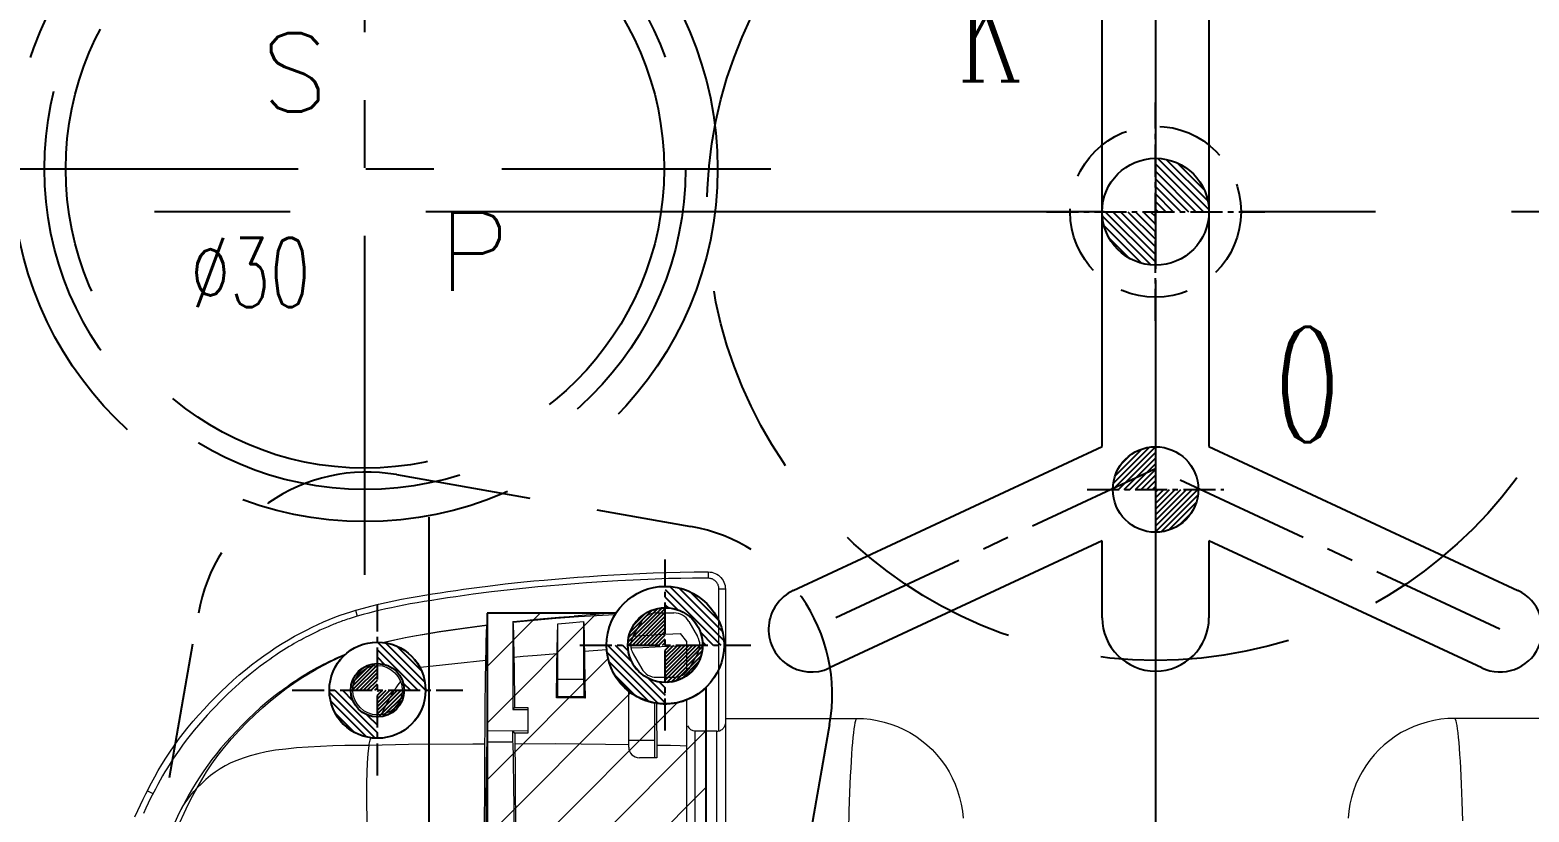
# Model space of a CAD drawing. Header units: inches. Extents: x 160917 to 162189, y -51061 to -50161.
# Drawn here: x 161493.8 to 161563.9, y -50440.3 to -50403.7 of the extents above; entities that cross this region are included whole.
import ezdxf

# ---------------------------------------------------------------- set-up
doc = ezdxf.new("R2010")
doc.units = ezdxf.units.IN
doc.header["$LTSCALE"] = 2
doc.header["$MEASUREMENT"] = 0
for name, pattern in [('CENTER', [50.8, 31.75, -6.35, 6.35, -6.35]), ('CENTER2', [1.125, 0.75, -0.125, 0.125, -0.125]), ('HIDDEN', [9.525, 6.35, -3.175]), ('HIDDEN2', [4.7625, 3.175, -1.5875])]:
    doc.linetypes.add(name, pattern=pattern)
doc.layers.get('0').update_dxf_attribs({"linetype": 'CONTINUOUS'})
for name, color, linetype in [('DEFAULT_1', 7, 'CENTER'), ('PIN', 4, 'CONTINUOUS'), ('PIN-H', 2, 'HIDDEN2'), ('Ru', 8, 'CONTINUOUS'), ('SP', 3, 'CONTINUOUS'), ('y-cut', 7, 'CONTINUOUS'), ('壓塊', 157, 'CONTINUOUS')]:
    doc.layers.add(name, color=color, linetype=linetype)
for name, color, linetype, lineweight in [('dim', 3, 'CONTINUOUS', 15), ('PRODUCT', 1, 'CONTINUOUS', 15), ('截面', 191, 'CONTINUOUS', 15), ('枕位', 75, 'CONTINUOUS', 15)]:
    doc.layers.add(name, color=color, linetype=linetype, lineweight=lineweight)
doc.styles.add('ROMANC', font='romanc', dxfattribs={"width": 0.6, "height": 1})
doc.styles.get("Standard").update_dxf_attribs({"font": 'txt.shx', "width": 0.67})

# ---------------------------------------------------------------- blocks, each defined once
blk = doc.blocks.new('20160823.165622')
at = {"layer": '截面', "linetype": 'Continuous', "ltscale": 0.3}
h = blk.add_hatch(dxfattribs=at)
h.set_pattern_fill('ANSI31', color=256, scale=15, style=0)
h.set_pattern_definition([(45, (-3383.3948, 1002.8706), (-1.3258252, 1.3258252), [])])
h.paths.add_polyline_path([(-19.956, 8.321), (-19.956, -25.613), (-26.579, -25.613), (-26.579, -19.66), (-26.78, -19.66), (-26.887, -19.655), (-26.99, -19.638), (-27.091, -19.611), (-27.188, -19.574), (-27.283, -19.526), (-27.371, -19.469), (-27.452, -19.403), (-27.527, -19.327), (-27.594, -19.246), (-27.65, -19.158), (-27.699, -19.063), (-27.736, -18.966), (-27.763, -18.866), (-27.779, -18.762), (-27.785, -18.655), (-27.785, -17.942), (-30.173, -17.942), (-30.173, 5.306), (-29.472, 5.851, 0.714357), (-26.788, 6.771, 0.414214), (-28.288, 8.271), (-28.288, 9.159)])
h.paths.add_polyline_path([(-82.318, -15.099), (-82.318, -16.549), (-74.68, -16.549), (-74.68, -17.952), (-72.264, -17.952), (-72.264, 4.777, -0.888302), (-76.505, 8.261), (-82.519, 8.261), (-82.519, -15.099)])
h.paths.add_polyline_path([(-95.558, -42.617), (-85.936, -42.617), (-85.936, -31.519), (-95.558, -31.519)])
at = {"layer": 'y-cut', "linetype": 'ByBlock'}
for p, q in [((-76.489, 8.261), (-82.519, 8.261)), ((-82.519, 8.261), (-82.519, -15.099)), ((-72.264, -17.952), (-72.264, 4.796))]:
    blk.add_line(p, q, dxfattribs=at)
blk.add_circle((-74.178, 6.771), 2.75, dxfattribs=at)
blk = doc.blocks.new('20160825.182511')
at = {"color": 8, "linetype": 'HIDDEN'}
blk.add_circle((0, 0), 16.5, dxfattribs=at)
at = {"layer": 'SP', "linetype": 'CENTER', "ltscale": 0.25}
for p, q in [((0, -19), (0, 19)), ((-19, 0), (19, 0))]:
    blk.add_line(p, q, dxfattribs=at)
at = {"layer": 'SP', "linetype": 'HIDDEN'}
for radius in [15, 14]:
    blk.add_circle((0, 0), radius, dxfattribs=at)
at = {"layer": 'dim', "insert": (-5.368, -4.84), "char_height": 3.2506, "attachment_point": 5}
blk.add_mtext('Ø30', dxfattribs=at)
at = {"layer": 'SP'}
for s, p in [('S', (-4.865, 2.687)), ('P', (3.467, -5.699))]:
    blk.add_text(s, height=3.665, dxfattribs=at).set_placement(p)

msp = doc.modelspace()

# ---------------------------------------------------------------- hatches: boundary and pattern name
at = {"layer": 'PIN', "linetype": 'Continuous'}
h = msp.add_hatch(dxfattribs=at)
h.set_pattern_fill('ANSI31', color=5, scale=2, angle=90, style=0)
h.set_pattern_definition([(135, (161751.71027, -50426.4509), (-0.1767767, -0.1767767), [])])
h.paths.add_polyline_path([(161546.428, -50412.211), (161543.928, -50412.211, 0.414214), (161546.428, -50414.711)])
h.paths.add_polyline_path([(161546.428, -50409.711), (161546.428, -50412.211), (161548.928, -50412.211, 0.414214)])
h = msp.add_hatch(dxfattribs=at)
h.set_pattern_fill('ANSI31', color=153, scale=1.5, angle=270, style=0)
h.set_pattern_definition([(225, (161751.71027, -50410.97148), (-0.13258252, 0.13258252), [])])
h.paths.add_polyline_path([(161546.428, -50425.211), (161544.428, -50425.211, -0.414214), (161546.428, -50423.211)])
h.paths.add_polyline_path([(161546.428, -50427.211), (161546.428, -50425.211), (161548.428, -50425.211, -0.414214)])
h = msp.add_hatch(dxfattribs=at)
h.set_pattern_fill('ANSI31', color=153, scale=2, angle=90, style=0)
h.set_pattern_definition([(135, (161728.76527, -50446.7334), (-0.1767767, -0.1767767), [])])
h.paths.add_polyline_path([(161523.483, -50429.744, -0.414214), (161526.233, -50432.494), (161525.233, -50432.494, 0.414214), (161523.483, -50430.744)])
h.paths.add_polyline_path([(161521.733, -50432.494, 0.414214), (161523.483, -50434.244), (161523.483, -50435.244, -0.414214), (161520.733, -50432.494)])
h = msp.add_hatch(dxfattribs=at)
h.set_pattern_fill('ANSI31', color=153, angle=90, style=0)
h.set_pattern_definition([(45, (161318.20122, -50446.7334), (0.08838835, -0.08838835), [])])
h.paths.add_polyline_path([(161523.483, -50432.494), (161525.233, -50432.494, -0.414214), (161523.483, -50434.244)])
h.paths.add_polyline_path([(161523.483, -50430.744), (161523.483, -50432.494), (161521.733, -50432.494, -0.414214)])
h = msp.add_hatch(dxfattribs=at)
h.set_pattern_fill('ANSI31', color=105, scale=2, angle=90, style=0)
h.set_pattern_definition([(135, (161715.29827, -50448.8439), (-0.1767767, -0.1767767), [])])
h.paths.add_polyline_path([(161510.016, -50432.354, -0.414214), (161512.266, -50434.604), (161512.516, -50434.604), (161511.266, -50434.604, 0.414214), (161510.016, -50433.354)])
h.paths.add_polyline_path([(161508.766, -50434.604, 0.414214), (161510.016, -50435.854), (161510.016, -50436.854, -0.414214), (161507.766, -50434.604)])
h = msp.add_hatch(dxfattribs=at)
h.set_pattern_fill('ANSI31', color=105, angle=90, style=0)
h.set_pattern_definition([(45, (161304.73422, -50448.8439), (0.08838835, -0.08838835), [])])
h.paths.add_polyline_path([(161510.016, -50434.604), (161511.266, -50434.604, -0.414214), (161510.016, -50435.854)])
h.paths.add_polyline_path([(161510.016, -50433.354), (161510.016, -50434.604), (161508.766, -50434.604, -0.414214)])

# ---------------------------------------------------------------- linework, layer by layer
at = {"linetype": 'CENTER', "ltscale": 0.5}
for p, q in [((161546.428, -50212.211), (161546.428, -50612.211)), ((161696.428, -50412.211), (161396.428, -50412.211))]:
    msp.add_line(p, q, dxfattribs=at)
at = {"color": 8, "linetype": 'HIDDEN', "ltscale": 0.7}
msp.add_circle((161546.428, -50412.211), 21, dxfattribs=at)
at = {"layer": 'DEFAULT_1', "color": 2, "linetype": 'CENTER', "ltscale": 0.3}
msp.add_line((161512.428, -50533.438), (161512.428, -50426.499), dxfattribs=at)
at = {"layer": 'PIN', "color": 5, "linetype": 'CENTER2'}
for p, q in [((161546.428, -50417.321), (161546.428, -50407.101)), ((161541.318, -50412.211), (161551.538, -50412.211))]:
    msp.add_line(p, q, dxfattribs=at)
at = {"layer": 'PIN', "color": 153, "linetype": 'CENTER2'}
for p, q in [((161546.428, -50422.011), (161546.428, -50428.411)), ((161543.228, -50425.211), (161549.628, -50425.211)), ((161523.483, -50436.494), (161523.483, -50428.494)), ((161519.483, -50432.494), (161527.483, -50432.494))]:
    msp.add_line(p, q, dxfattribs=at)
at = {"layer": 'PIN', "color": 105, "linetype": 'CENTER2'}
for p, q in [((161510.016, -50438.604), (161510.016, -50430.604)), ((161506.016, -50434.604), (161514.016, -50434.604))]:
    msp.add_line(p, q, dxfattribs=at)
at = {"layer": 'PIN', "color": 5, "linetype": 'Continuous'}
msp.add_circle((161546.428, -50412.211), 2.5, dxfattribs=at)
at = {"layer": 'PIN', "color": 153, "linetype": 'Continuous'}
for centre, radius in [((161546.428, -50425.211), 2), ((161523.483, -50432.494), 2.75), ((161523.483, -50432.494), 1.75)]:
    msp.add_circle(centre, radius, dxfattribs=at)
at = {"layer": 'PIN', "color": 105, "linetype": 'Continuous'}
for radius in [2.25, 1.25]:
    msp.add_circle((161510.016, -50434.604), radius, dxfattribs=at)
at = {"layer": 'PIN-H', "linetype": 'HIDDEN', "ltscale": 0.25}
msp.add_circle((161546.428, -50412.211), 4, dxfattribs=at)
at = {"layer": 'PRODUCT', "linetype": 'ByBlock'}
for p, q in [((161520.531, -50429.533), (161519.804, -50429.582)), ((161521.257, -50429.49), (161520.531, -50429.533)), ((161521.978, -50429.453), (161521.257, -50429.49)), ((161525.496, -50429.069), (161525.495, -50429.367)), ((161518.694, -50429.667), (161517.921, -50429.732)), ((161525.996, -50436.514), (161525.996, -50429.87)), ((161526.297, -50429.87), (161525.996, -50429.87)), ((161526.297, -50429.874), (161526.297, -50462.563)), ((161508.764, -50430.93), (161509.005, -50430.859)), ((161508.985, -50430.864), (161509.066, -50431.146)), ((161515.142, -50454.364), (161515.142, -50431.004)), ((161521.156, -50431.004), (161515.142, -50431.004)), ((161521.156, -50431.003), (161520.838, -50431.022)), ((161523.077, -50430.986), (161523.889, -50430.986)), ((161509.34, -50431.068), (161509.066, -50431.146)), ((161515.123, -50431.787), (161515.126, -50431.723)), ((161516.348, -50431.397), (161516.348, -50435.509)), ((161516.362, -50431.548), (161516.367, -50431.631)), ((161516.367, -50431.631), (161516.371, -50431.725)), ((161516.371, -50431.725), (161516.374, -50431.826)), ((161518.446, -50431.848), (161518.451, -50431.691)), ((161518.458, -50431.498), (161518.992, -50431.449)), ((161518.458, -50434.109), (161518.458, -50431.498)), ((161518.508, -50431.189), (161519.224, -50431.132)), ((161518.992, -50431.449), (161519.664, -50431.391)), ((161519.664, -50431.391), (161519.668, -50431.495)), ((161519.664, -50431.391), (161519.664, -50434.109)), ((161519.668, -50431.495), (161519.674, -50431.662)), ((161519.674, -50431.662), (161519.681, -50431.901)), ((161521.982, -50432.079), (161522.381, -50431.388)), ((161524.586, -50431.388), (161524.992, -50432.092)), ((161510.319, -50432.363), (161510.818, -50432.25)), ((161515.099, -50432.586), (161515.108, -50432.247)), ((161515.108, -50432.247), (161515.114, -50432.03)), ((161515.114, -50432.03), (161515.119, -50431.889)), ((161515.119, -50431.889), (161515.123, -50431.787)), ((161516.374, -50431.826), (161516.379, -50431.986)), ((161516.379, -50431.986), (161516.388, -50432.302)), ((161516.388, -50432.302), (161516.399, -50432.825)), ((161518.429, -50432.598), (161518.439, -50432.118)), ((161518.439, -50432.118), (161518.446, -50431.848)), ((161519.681, -50431.901), (161519.689, -50432.269)), ((161519.689, -50432.269), (161519.703, -50432.994)), ((161524.488, -50432.332), (161524.192, -50431.946)), ((161524.488, -50433.734), (161524.488, -50432.332)), ((161515.072, -50434.076), (161515.099, -50432.586)), ((161516.399, -50432.825), (161516.416, -50433.785)), ((161516.83, -50433.035), (161516.404, -50433.076)), ((161517.493, -50432.975), (161516.83, -50433.035)), ((161518.424, -50432.897), (161517.493, -50432.975)), ((161518.413, -50433.551), (161518.429, -50432.598)), ((161520.729, -50432.721), (161519.699, -50432.797)), ((161519.703, -50432.994), (161519.721, -50434.256)), ((161522.433, -50432.616), (161521.881, -50432.645)), ((161521.975, -50432.896), (161522.381, -50433.599)), ((161523.003, -50432.589), (161522.433, -50432.616)), ((161523.588, -50432.565), (161523.003, -50432.589)), ((161524.185, -50432.544), (161523.588, -50432.565)), ((161524.488, -50432.535), (161524.185, -50432.544)), ((161524.992, -50432.896), (161524.586, -50433.599)), ((161512.619, -50433.483), (161512.016, -50433.549)), ((161513.629, -50433.376), (161512.619, -50433.483)), ((161515.086, -50433.214), (161513.629, -50433.376)), ((161516.416, -50433.785), (161516.431, -50434.986)), ((161518.396, -50434.968), (161518.413, -50433.551)), ((161515.056, -50435.377), (161515.072, -50434.076)), ((161519.664, -50434.109), (161518.458, -50434.109)), ((161519.721, -50434.256), (161519.728, -50434.97)), ((161523.077, -50434.001), (161523.889, -50434.001)), ((161525.397, -50434.487), (161525.397, -50457.217)), ((161516.431, -50434.986), (161516.435, -50435.421)), ((161518.451, -50434.913), (161518.396, -50434.968)), ((161519.728, -50434.97), (161518.396, -50434.968)), ((161519.671, -50434.913), (161518.451, -50434.913)), ((161519.671, -50434.913), (161519.728, -50434.97)), ((161521.775, -50437.267), (161521.775, -50434.666)), ((161522.981, -50435.211), (161522.981, -50436.966)), ((161523.073, -50435.227), (161522.981, -50435.211)), ((161523.073, -50435.227), (161523.091, -50437.77)), ((161524.488, -50445.556), (161524.488, -50435.068)), ((161515.035, -50438.259), (161515.056, -50435.377)), ((161516.435, -50435.421), (161516.348, -50435.509)), ((161516.348, -50435.509), (161517.051, -50435.509)), ((161516.435, -50435.421), (161517.051, -50435.42)), ((161517.051, -50435.42), (161517.051, -50436.612)), ((161515.142, -50436.527), (161515.138, -50437.029)), ((161517.051, -50436.514), (161515.142, -50436.527)), ((161516.445, -50436.611), (161516.348, -50436.514)), ((161516.348, -50436.77), (161516.348, -50436.514)), ((161516.445, -50436.611), (161516.468, -50441.1)), ((161517.051, -50436.612), (161516.445, -50436.611)), ((161524.89, -50455.81), (161524.89, -50436.514)), ((161524.89, -50436.514), (161525.895, -50436.514)), ((161525.934, -50436.53), (161525.895, -50436.531)), ((161525.895, -50455.792), (161525.895, -50436.531)), ((161510.863, -50437.162), (161509.613, -50437.193)), ((161511.473, -50437.151), (161510.863, -50437.162)), ((161516.352, -50437.029), (161515.142, -50437.029)), ((161516.349, -50436.915), (161516.348, -50436.77)), ((161516.35, -50436.983), (161516.349, -50436.915)), ((161518.349, -50437.121), (161516.449, -50437.127)), ((161519.545, -50437.126), (161518.349, -50437.121)), ((161520.684, -50437.139), (161519.545, -50437.126)), ((161521.775, -50437.158), (161520.684, -50437.139)), ((161522.981, -50436.966), (161521.775, -50436.966)), ((161523.722, -50437.199), (161523.087, -50437.185)), ((161524.185, -50437.212), (161523.722, -50437.199)), ((161524.488, -50437.222), (161524.185, -50437.212)), ((161515.106, -50437.957), (161515.097, -50438.572)), ((161523.091, -50437.77), (161522.277, -50437.77)), ((161515.018, -50442.992), (161515.035, -50438.259)), ((161515.097, -50438.572), (161515.085, -50439.757)), ((161499.046, -50439.705), (161499.167, -50439.462)), ((161499.167, -50439.462), (161499.434, -50438.946)), ((161499.246, -50439.31), (161499.51, -50439.445)), ((161499.622, -50439.229), (161499.399, -50439.662)), ((161499.733, -50439.019), (161499.622, -50439.229)), ((161515.085, -50439.757), (161515.067, -50442.843))]:
    msp.add_line(p, q, dxfattribs=at)
for points in [[(161515.183, -50429.732), (161515.997, -50429.633), (161516.424, -50429.585), (161516.869, -50429.537), (161517.334, -50429.491), (161517.817, -50429.447)], [(161517.817, -50429.447), (161518.838, -50429.36), (161519.376, -50429.317), (161519.93, -50429.277), (161520.499, -50429.24), (161521.083, -50429.204)], [(161519.804, -50429.582), (161519.438, -50429.608), (161518.694, -50429.667)], [(161521.083, -50429.204), (161522.29, -50429.14), (161522.912, -50429.112), (161523.544, -50429.09), (161524.185, -50429.076), (161524.836, -50429.069), (161525.496, -50429.069)], [(161524.216, -50429.371), (161523.931, -50429.376), (161523.634, -50429.384), (161523.326, -50429.394), (161523.006, -50429.406), (161522.673, -50429.42), (161521.978, -50429.453)], [(161525.495, -50429.367), (161525.256, -50429.366), (161525.009, -50429.366), (161524.753, -50429.367), (161524.216, -50429.371)], [(161525.996, -50429.87), (161525.995, -50429.836), (161525.992, -50429.803), (161525.985, -50429.768), (161525.977, -50429.733), (161525.965, -50429.697), (161525.951, -50429.662), (161525.933, -50429.628), (161525.913, -50429.594), (161525.89, -50429.562), (161525.865, -50429.532), (161525.837, -50429.503), (161525.807, -50429.477), (161525.775, -50429.454), (161525.741, -50429.433), (161525.706, -50429.415), (161525.671, -50429.4), (161525.635, -50429.388), (161525.599, -50429.379), (161525.564, -50429.372), (161525.529, -50429.368), (161525.495, -50429.367)], [(161525.496, -50429.069), (161525.581, -50429.074), (161525.663, -50429.088)], [(161525.663, -50429.088), (161525.743, -50429.109), (161525.821, -50429.14), (161525.897, -50429.178), (161525.967, -50429.224), (161526.032, -50429.277), (161526.091, -50429.336), (161526.144, -50429.401), (161526.189, -50429.472), (161526.228, -50429.548), (161526.258, -50429.626), (161526.28, -50429.706), (161526.293, -50429.789), (161526.297, -50429.874)], [(161509.005, -50430.859), (161509.357, -50430.759), (161509.712, -50430.666), (161510.068, -50430.578), (161510.425, -50430.497), (161510.785, -50430.421), (161511.145, -50430.349), (161511.505, -50430.282), (161511.867, -50430.218), (161512.228, -50430.157), (161512.589, -50430.098), (161512.95, -50430.041), (161513.313, -50429.986), (161513.676, -50429.933), (161514.042, -50429.882)], [(161514.494, -50430.116), (161514.08, -50430.172), (161513.678, -50430.229), (161513.291, -50430.285), (161512.916, -50430.342), (161512.555, -50430.399), (161512.207, -50430.456), (161511.873, -50430.513), (161511.552, -50430.57), (161511.246, -50430.628), (161510.953, -50430.685), (161510.671, -50430.743), (161510.402, -50430.802), (161510.142, -50430.862), (161509.881, -50430.926), (161509.612, -50430.995), (161509.34, -50431.068)], [(161514.042, -50429.882), (161514.795, -50429.781), (161515.183, -50429.732)], [(161517.921, -50429.732), (161517.518, -50429.769), (161517.095, -50429.81), (161516.658, -50429.854), (161516.22, -50429.901), (161515.783, -50429.952), (161515.346, -50430.006), (161514.494, -50430.116)], [(161499.434, -50438.946), (161499.591, -50438.658), (161499.757, -50438.37), (161499.931, -50438.08), (161500.113, -50437.789), (161500.304, -50437.499), (161500.503, -50437.207), (161500.711, -50436.916), (161500.929, -50436.627), (161501.157, -50436.34), (161501.395, -50436.054), (161501.642, -50435.771), (161501.898, -50435.49), (161502.161, -50435.211), (161502.43, -50434.937), (161502.703, -50434.665), (161502.981, -50434.398), (161503.262, -50434.14), (161503.546, -50433.892), (161503.834, -50433.653), (161504.122, -50433.424), (161504.411, -50433.203), (161504.701, -50432.992), (161504.989, -50432.79), (161505.276, -50432.598), (161505.562, -50432.416), (161505.846, -50432.244), (161506.129, -50432.083), (161506.409, -50431.931), (161506.686, -50431.788), (161506.959, -50431.652), (161507.229, -50431.525), (161507.495, -50431.405), (161507.757, -50431.294), (161508.015, -50431.191), (161508.269, -50431.096), (161508.519, -50431.009), (161508.764, -50430.93)], [(161520.838, -50431.022), (161520.162, -50431.065), (161519.224, -50431.133)], [(161509.066, -50431.146), (161508.967, -50431.175), (161508.872, -50431.204), (161508.781, -50431.232), (161508.694, -50431.26), (161508.61, -50431.287), (161508.53, -50431.313), (161508.454, -50431.34), (161508.38, -50431.365), (161508.309, -50431.391), (161508.239, -50431.417), (161508.171, -50431.442), (161508.104, -50431.468), (161508.037, -50431.494), (161507.971, -50431.52), (161507.905, -50431.547), (161507.837, -50431.574), (161507.77, -50431.603), (161507.7, -50431.632), (161507.629, -50431.663), (161507.556, -50431.695), (161507.481, -50431.729), (161507.403, -50431.764), (161507.322, -50431.802), (161507.237, -50431.842), (161507.149, -50431.884), (161507.058, -50431.928), (161506.964, -50431.975), (161506.866, -50432.023), (161506.766, -50432.074), (161506.663, -50432.128), (161506.559, -50432.183), (161506.452, -50432.24), (161506.342, -50432.299), (161506.231, -50432.361), (161506.118, -50432.425), (161506.003, -50432.492), (161505.885, -50432.562), (161505.764, -50432.636), (161505.64, -50432.713), (161505.514, -50432.794), (161505.384, -50432.879), (161505.251, -50432.969), (161505.115, -50433.063), (161504.975, -50433.161), (161504.83, -50433.265), (161504.682, -50433.373), (161504.529, -50433.487), (161504.373, -50433.606), (161504.214, -50433.73), (161504.051, -50433.859), (161503.886, -50433.994), (161503.718, -50434.137), (161503.547, -50434.285), (161503.372, -50434.442), (161503.196, -50434.606), (161503.016, -50434.778), (161502.831, -50434.959), (161502.64, -50435.15), (161502.445, -50435.349), (161502.246, -50435.558), (161502.043, -50435.776), (161501.837, -50436.003), (161501.634, -50436.234), (161501.436, -50436.471), (161501.242, -50436.712), (161501.058, -50436.949), (161500.888, -50437.179), (161500.729, -50437.405), (161500.579, -50437.624), (161500.438, -50437.835), (161500.307, -50438.038), (161500.183, -50438.238), (161500.066, -50438.431), (161499.956, -50438.62), (161499.845, -50438.815), (161499.733, -50439.019)], [(161515.136, -50431.579), (161514.555, -50431.652), (161513.984, -50431.728), (161513.425, -50431.807), (161512.877, -50431.889), (161512.341, -50431.975), (161511.818, -50432.065), (161511.311, -50432.16), (161510.825, -50432.26), (161510.357, -50432.369)], [(161510.818, -50432.25), (161511.326, -50432.142), (161511.844, -50432.041), (161512.372, -50431.948), (161512.909, -50431.861), (161513.455, -50431.777), (161514.009, -50431.696), (161514.571, -50431.618), (161515.142, -50431.544)], [(161515.126, -50431.723), (161515.129, -50431.665), (161515.131, -50431.64), (161515.132, -50431.617), (161515.134, -50431.597), (161515.136, -50431.579)], [(161515.136, -50431.579), (161515.136, -50431.573), (161515.137, -50431.568), (161515.138, -50431.563), (161515.138, -50431.558), (161515.139, -50431.554), (161515.14, -50431.55), (161515.14, -50431.548), (161515.141, -50431.546), (161515.142, -50431.544)], [(161516.348, -50431.397), (161516.891, -50431.34), (161517.432, -50431.286), (161517.971, -50431.236), (161518.508, -50431.189)], [(161516.348, -50431.397), (161516.349, -50431.398), (161516.349, -50431.4), (161516.35, -50431.404), (161516.351, -50431.408), (161516.352, -50431.413), (161516.352, -50431.419), (161516.353, -50431.426), (161516.354, -50431.433)], [(161518.36, -50431.254), (161517.846, -50431.296), (161517.341, -50431.341), (161516.843, -50431.389), (161516.355, -50431.44)], [(161516.355, -50431.44), (161516.357, -50431.459), (161516.358, -50431.484), (161516.36, -50431.513), (161516.362, -50431.548)], [(161521.112, -50431.074), (161520.542, -50431.105), (161519.983, -50431.139), (161519.43, -50431.176), (161518.36, -50431.254)], [(161518.451, -50431.691), (161518.456, -50431.544), (161518.458, -50431.498)], [(161521.982, -50432.079), (161522.356, -50432.052), (161522.728, -50432.027), (161523.098, -50432.003), (161523.465, -50431.982), (161523.83, -50431.963), (161524.192, -50431.946)], [(161505.012, -50435.102), (161505.381, -50434.807), (161505.748, -50434.531), (161506.104, -50434.276), (161506.446, -50434.046), (161506.787, -50433.833), (161507.13, -50433.634), (161507.471, -50433.449), (161507.804, -50433.278), (161508.128, -50433.122), (161508.441, -50432.982)], [(161507.92, -50433.176), (161508.066, -50433.108), (161508.213, -50433.043), (161508.361, -50432.979), (161508.51, -50432.918)], [(161505.475, -50434.659), (161505.552, -50434.602), (161505.683, -50434.504), (161505.816, -50434.408), (161505.949, -50434.313), (161506.084, -50434.22), (161506.219, -50434.128), (161506.356, -50434.038), (161506.494, -50433.95), (161506.633, -50433.864), (161506.773, -50433.779), (161506.914, -50433.698), (161507.056, -50433.618), (161507.199, -50433.54), (161507.342, -50433.464), (161507.486, -50433.39), (161507.63, -50433.317), (161507.775, -50433.246), (161507.92, -50433.176)], [(161510.673, -50434.837), (161510.747, -50434.713), (161510.782, -50434.655), (161510.816, -50434.6), (161510.849, -50434.547), (161510.882, -50434.496), (161510.915, -50434.448), (161510.947, -50434.402), (161510.979, -50434.357)], [(161510.979, -50434.357), (161511.04, -50434.272), (161511.069, -50434.232), (161511.097, -50434.194)], [(161501.572, -50439.181), (161501.789, -50438.803), (161502.017, -50438.426), (161502.267, -50438.047), (161502.546, -50437.659), (161502.854, -50437.266), (161503.184, -50436.879), (161503.538, -50436.492), (161503.912, -50436.107), (161504.285, -50435.744), (161504.648, -50435.411), (161505.012, -50435.102)], [(161505.475, -50434.659), (161505.159, -50434.902), (161504.836, -50435.162), (161504.531, -50435.426), (161504.238, -50435.694), (161503.956, -50435.966), (161503.682, -50436.241), (161503.416, -50436.515), (161503.161, -50436.786), (161502.921, -50437.052), (161502.692, -50437.316), (161502.476, -50437.579), (161502.271, -50437.843), (161502.074, -50438.109), (161501.885, -50438.38), (161501.701, -50438.656)], [(161510.198, -50435.746), (161510.247, -50435.643), (161510.295, -50435.545), (161510.341, -50435.452), (161510.387, -50435.363), (161510.431, -50435.277), (161510.474, -50435.195), (161510.515, -50435.117), (161510.556, -50435.043), (161510.596, -50434.971), (161510.635, -50434.902), (161510.673, -50434.837)], [(161526.126, -50436.458), (161526.09, -50436.481), (161526.053, -50436.5), (161526.014, -50436.515), (161525.974, -50436.525), (161525.934, -50436.53)], [(161526.297, -50436.116), (161526.295, -50436.164), (161526.287, -50436.209), (161526.275, -50436.252), (161526.259, -50436.293), (161526.239, -50436.332), (161526.216, -50436.368), (161526.189, -50436.401), (161526.159, -50436.431), (161526.126, -50436.458)], [(161509.613, -50437.193), (161508.488, -50437.2), (161507.925, -50437.213), (161507.352, -50437.236), (161506.779, -50437.268), (161506.233, -50437.309), (161505.72, -50437.358), (161505.244, -50437.418), (161504.808, -50437.492), (161504.412, -50437.58), (161504.053, -50437.677), (161503.727, -50437.779), (161503.429, -50437.889), (161503.154, -50438.007), (161502.895, -50438.138), (161502.649, -50438.282), (161502.418, -50438.437), (161502.197, -50438.603), (161501.98, -50438.785), (161501.772, -50438.979), (161501.572, -50439.181)], [(161509.613, -50437.193), (161509.562, -50437.585), (161509.53, -50438.011), (161509.51, -50438.458), (161509.5, -50438.935), (161509.5, -50439.437), (161509.505, -50439.972), (161509.515, -50440.548), (161509.531, -50441.159), (161509.557, -50441.795), (161509.591, -50442.472), (161509.631, -50443.175)], [(161509.613, -50437.193), (161509.626, -50437.124), (161509.641, -50437.062), (161509.658, -50437.004), (161509.676, -50436.95), (161509.695, -50436.897), (161509.715, -50436.845)], [(161515.042, -50437.124), (161514.474, -50437.126), (161511.473, -50437.151)], [(161515.138, -50437.029), (161515.132, -50437.082), (161515.127, -50437.176), (161515.122, -50437.311), (161515.116, -50437.487), (161515.106, -50437.957)], [(161516.352, -50437.029), (161516.351, -50437.021), (161516.351, -50437.006), (161516.35, -50436.983)], [(161501.701, -50438.656), (161501.527, -50438.928), (161501.362, -50439.198), (161501.206, -50439.466)], [(161498.556, -50451.17), (161498.72, -50449.398), (161498.78, -50448.845), (161498.853, -50448.267), (161498.939, -50447.662), (161499.037, -50447.044), (161499.146, -50446.416), (161499.267, -50445.781), (161499.399, -50445.154), (161499.544, -50444.535), (161499.702, -50443.921), (161499.867, -50443.33), (161500.036, -50442.77), (161500.212, -50442.239), (161500.392, -50441.735), (161500.578, -50441.254), (161500.769, -50440.797), (161500.964, -50440.361), (161501.162, -50439.95), (161501.365, -50439.559), (161501.572, -50439.181)], [(161501.206, -50439.466), (161501.059, -50439.733), (161500.918, -50440), (161500.812, -50440.206)], [(161500.813, -50440.205), (161500.893, -50440.062), (161501.009, -50439.881), (161501.136, -50439.702), (161501.271, -50439.525), (161501.415, -50439.352), (161501.572, -50439.181)], [(161498.665, -50440.525), (161498.795, -50440.237), (161498.922, -50439.963), (161499.046, -50439.705)], [(161499.399, -50439.662), (161499.288, -50439.889), (161499.174, -50440.126), (161499.06, -50440.372)], [(161500.813, -50440.205), (161500.74, -50440.35), (161500.511, -50440.823), (161500.284, -50441.321), (161500.059, -50441.853), (161499.837, -50442.416), (161499.623, -50442.998), (161499.417, -50443.597), (161499.375, -50443.725)]]:
    msp.add_lwpolyline(points, dxfattribs=at)
for centre, radius in [((161523.483, -50432.494), 1.759), ((161510.016, -50434.604), 2.261), ((161510.016, -50434.604), 1.156)]:
    msp.add_circle(centre, radius, dxfattribs=at)
for centre, radius, start, end in [((161523.483, -50432.494), 2.764, 147.37084, 231.81652), ((161523.077, -50431.79), 0.804, 90, 150), ((161523.889, -50431.79), 0.804, 30, 90), ((161522.671, -50432.494), 0.804, 150, 210), ((161524.296, -50432.494), 0.804, 330, 30), ((161523.077, -50433.197), 0.804, 210, 270), ((161523.889, -50433.197), 0.804, 270, 330), ((161523.483, -50432.494), 2.764, 261.45845, 313.8313), ((161523.483, -50432.494), 2.764, 232.5841, 259.52432), ((161524.89, -50436.112), 0.402, 202.41269, 270), ((161522.277, -50437.267), 0.502, 180, 270)]:
    msp.add_arc(centre, radius, start, end, dxfattribs=at)
for centre, major_axis, start_param, end_param in [((161518.451, -50434.109), (0, 0.804), -3.132866, -1.570796), ((161519.671, -50434.109), (0, 0.804), -4.712389, -3.150319), ((161516.348, -50446.162), (0, 9.146), -3.089486, -0.052107), ((161522.988, -50436.966), (0, 0.804), -4.712389, -3.141593)]:
    msp.add_ellipse(centre, major_axis=major_axis, ratio=0.008727, start_param=start_param, end_param=end_param, dxfattribs=at)
at = {"layer": 'Ru', "linetype": 'CENTER', "ltscale": 0.1}
for p, q in [((161546.428, -50388.211), (161546.428, -50431.211)), ((161546.428, -50424.241), (161530.32, -50431.752)), ((161562.537, -50431.752), (161546.428, -50424.241))]:
    msp.add_line(p, q, dxfattribs=at)
at = {"layer": 'Ru', "ltscale": 0.5}
for p, q in [((161543.928, -50423.2), (161543.928, -50397.393)), ((161548.928, -50397.393), (161548.928, -50423.2)), ((161529.474, -50429.94), (161543.928, -50423.2)), ((161548.928, -50423.2), (161563.382, -50429.94)), ((161543.928, -50427.613), (161531.165, -50433.565)), ((161543.928, -50431.211), (161543.928, -50427.613)), ((161561.692, -50433.565), (161548.928, -50427.613)), ((161548.928, -50427.613), (161548.928, -50431.211))]:
    msp.add_line(p, q, dxfattribs=at)
for centre, radius, start, end in [((161530.32, -50431.752), 2, 115, 295), ((161562.537, -50431.752), 2, 245, 65), ((161546.428, -50431.211), 2.5, 180, 0)]:
    msp.add_arc(centre, radius, start, end, dxfattribs=at)
at = {"layer": '壓塊', "color": 153, "linetype": 'HIDDEN', "ltscale": 0.5}
msp.add_lwpolyline([(161531.176, -50436.214), (161516.59, -50518.937, -0.414214), (161507.322, -50525.427), (161493.535, -50522.996, -0.414214), (161487.045, -50513.728), (161501.632, -50431.004, -0.414214), (161510.899, -50424.515), (161524.687, -50426.946, -0.414214)], format="xyb", close=True, dxfattribs=at)
at = {"layer": '枕位', "linetype": 'ByBlock', "ltscale": 0.3}
for p, q in [((161526.297, -50435.924), (161532.431, -50435.924)), ((161566.559, -50435.924), (161560.426, -50435.924)), ((161560.732, -50438.998), (161560.764, -50439.82)), ((161560.764, -50439.82), (161560.792, -50440.714)), ((161532.078, -50440.258), (161532.052, -50441.185))]:
    msp.add_line(p, q, dxfattribs=at)
for points in [[(161532.43, -50435.924), (161532.406, -50435.965), (161532.382, -50436.036), (161532.358, -50436.135), (161532.334, -50436.263), (161532.31, -50436.42), (161532.287, -50436.604), (161532.265, -50436.815), (161532.242, -50437.053), (161532.221, -50437.317), (161532.2, -50437.606), (161532.18, -50437.92), (161532.161, -50438.257), (161532.142, -50438.616), (161532.125, -50438.997), (161532.108, -50439.399), (161532.078, -50440.258)], [(161532.431, -50435.924), (161532.757, -50435.935), (161533.081, -50435.966), (161533.401, -50436.019), (161533.721, -50436.093), (161534.037, -50436.189), (161534.344, -50436.304), (161534.641, -50436.438), (161534.928, -50436.591), (161535.205, -50436.763), (161535.471, -50436.953), (161535.727, -50437.163), (161535.967, -50437.387), (161536.191, -50437.627), (161536.4, -50437.882), (161536.591, -50438.148), (161536.762, -50438.424), (161536.916, -50438.711), (161537.049, -50439.007), (161537.164, -50439.313), (161537.259, -50439.628), (161537.334, -50439.946), (161537.386, -50440.265), (161537.418, -50440.587)], [(161560.426, -50435.924), (161560.099, -50435.935), (161559.775, -50435.966), (161559.455, -50436.019), (161559.136, -50436.093), (161558.819, -50436.189), (161558.512, -50436.304), (161558.216, -50436.438), (161557.928, -50436.591), (161557.652, -50436.763), (161557.385, -50436.954), (161557.13, -50437.163), (161556.89, -50437.387), (161556.665, -50437.627), (161556.456, -50437.882), (161556.266, -50438.148), (161556.094, -50438.424), (161555.941, -50438.711), (161555.807, -50439.006), (161555.693, -50439.312), (161555.597, -50439.627), (161555.523, -50439.945), (161555.47, -50440.265), (161555.439, -50440.587)], [(161560.426, -50435.924), (161560.451, -50435.965), (161560.475, -50436.036), (161560.499, -50436.135), (161560.523, -50436.264), (161560.546, -50436.42), (161560.569, -50436.604), (161560.592, -50436.815), (161560.614, -50437.053), (161560.636, -50437.317), (161560.656, -50437.607), (161560.676, -50437.92), (161560.696, -50438.257), (161560.714, -50438.617), (161560.732, -50438.998)]]:
    msp.add_lwpolyline(points, dxfattribs=at)

# ---------------------------------------------------------------- block references
at = {"layer": 'SP', "linetype": 'ByBlock'}
msp.add_blockref('20160825.182511', (161509.428, -50410.211), dxfattribs=at)
at = {"layer": 'y-cut', "linetype": 'ByBlock'}
msp.add_blockref('20160823.165622', (161597.661, -50439.265), dxfattribs=at)

# ---------------------------------------------------------------- texts
at = {"color": 8, "linetype": 'HIDDEN', "ltscale": 0.7, "style": 'ROMANC', "width": 0.6}
for s, p in [('K', (161537.127, -50406.107)), ('O', (161552.006, -50422.998))]:
    msp.add_text(s, height=5.4, dxfattribs=at).set_placement(p)

doc.saveas('drawing.dxf')
